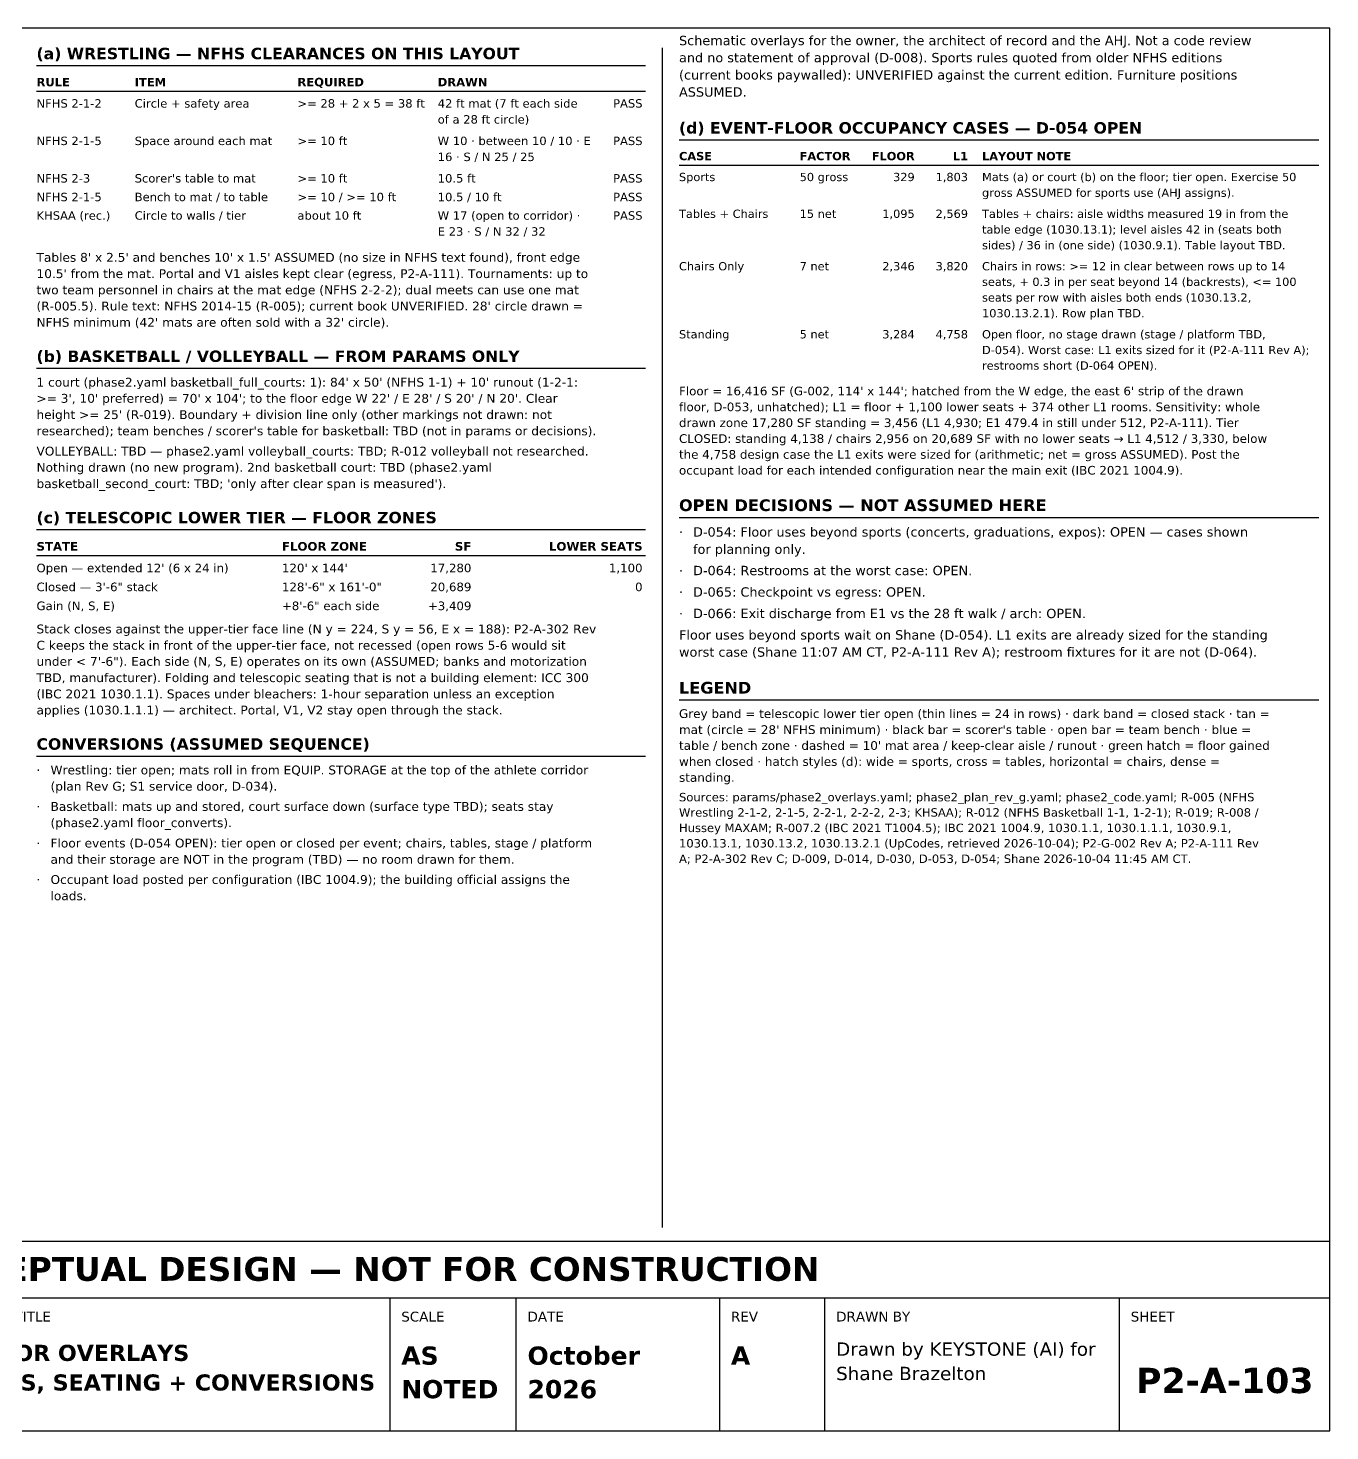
# Model space of a CAD drawing. Header units: inches. Extents: x 0.5 to 16.5, y 0.5 to 10.5.
# Drawn here: x 7.22 to 16.5, y 0.5 to 10.5 of the extents above; entities that cross this region are included whole.
import ezdxf
from ezdxf.enums import TextEntityAlignment as Align

# ---------------------------------------------------------------- set-up
doc = ezdxf.new("R2010")
doc.units = ezdxf.units.IN
doc.header["$MEASUREMENT"] = 0
for name, color, linetype in [('A-ANNO-TEXT', 7, 'Continuous'), ('G-ANNO-TABL', 7, 'Continuous'), ('G-ANNO-TTLB', 7, 'Continuous')]:
    doc.layers.add(name, color=color, linetype=linetype)
doc.styles.add('KS-BOLD', font='DejaVuSans-Bold.ttf')
doc.styles.add('KS-REG', font='DejaVuSans.ttf')

msp = doc.modelspace()

# ---------------------------------------------------------------- linework, layer by layer
at = {"layer": 'A-ANNO-TEXT'}
for p, q in [((11.74, 10.36), (11.74, 1.95)), ((7.28, 10.233), (11.62, 10.233)), ((11.86, 9.703), (16.42, 9.703)), ((7.28, 8.075), (11.62, 8.075)), ((11.86, 7.012), (16.42, 7.012)), ((7.28, 6.925), (11.62, 6.925)), ((11.86, 5.711), (16.42, 5.711)), ((7.28, 5.311), (11.62, 5.311))]:
    msp.add_line(p, q, dxfattribs=at)
at = {"layer": 'G-ANNO-TABL'}
for p, q in [((7.28, 10.05), (11.62, 10.05)), ((11.86, 9.523), (16.42, 9.523)), ((7.28, 6.74), (11.62, 6.74))]:
    msp.add_line(p, q, dxfattribs=at)
at = {"layer": 'G-ANNO-TTLB'}
for p, q in [((0.5, 1.45), (16.5, 1.45)), ((9.8, 0.5), (9.8, 1.45)), ((10.7, 0.5), (10.7, 1.45)), ((12.15, 0.5), (12.15, 1.45)), ((12.9, 0.5), (12.9, 1.45)), ((15, 0.5), (15, 1.45))]:
    msp.add_line(p, q, dxfattribs=at)
for points in [[(0.5, 0.5), (16.5, 0.5), (16.5, 10.5), (0.5, 10.5)], [(0.5, 1.45), (16.5, 1.45), (16.5, 1.85), (0.5, 1.85)]]:
    msp.add_lwpolyline(points, close=True, dxfattribs=at)

# ---------------------------------------------------------------- texts
at = {"layer": 'A-ANNO-TEXT'}
for s, height, style, p in [('Schematic overlays for the owner, the architect of record and the AHJ. Not a code review', 0.06667, 'KS-REG', (11.86, 10.378)), ('(a) WRESTLING — NFHS CLEARANCES ON THIS LAYOUT', 0.08132, 'KS-BOLD', (7.28, 10.278)), ('and no statement of approval (D-008). Sports rules quoted from older NFHS editions', 0.06667, 'KS-REG', (11.86, 10.256)), ('(current books paywalled): UNVERIFIED against the current edition. Furniture positions', 0.06667, 'KS-REG', (11.86, 10.133)), ('ASSUMED.', 0.0667, 'KS-REG', (11.86, 10.011)), ('(d) EVENT-FLOOR OCCUPANCY CASES — D-054 OPEN', 0.08136, 'KS-BOLD', (11.86, 9.748)), ("Tables 8' x 2.5' and benches 10' x 1.5' ASSUMED (no size in NFHS text found), front edge", 0.06313, 'KS-REG', (7.28, 8.834)), ("10.5' from the mat. Portal and V1 aisles kept clear (egress, P2-A-111). Tournaments: up to", 0.06313, 'KS-REG', (7.28, 8.718)), ('two team personnel in chairs at the mat edge (NFHS 2-2-2); dual meets can use one mat', 0.06313, 'KS-REG', (7.28, 8.602)), ("(R-005.5). Rule text: NFHS 2014-15 (R-005); current book UNVERIFIED. 28' circle drawn =", 0.06313, 'KS-REG', (7.28, 8.487)), ("NFHS minimum (42' mats are often sold with a 32' circle).", 0.06313, 'KS-REG', (7.28, 8.371)), ('(b) BASKETBALL / VOLLEYBALL — FROM PARAMS ONLY', 0.08132, 'KS-BOLD', (7.28, 8.12)), ("1 court (phase2.yaml basketball_full_courts: 1): 84' x 50' (NFHS 1-1) + 10' runout (1-2-1:", 0.06313, 'KS-REG', (7.28, 7.944)), ("Floor = 16,416 SF (G-002, 114' x 144'; hatched from the W edge, the east 6' strip of the drawn", 0.06158, 'KS-REG', (11.86, 7.882)), (">= 3', 10' preferred) = 70' x 104'; to the floor edge W 22' / E 28' / S 20' / N 20'. Clear", 0.06313, 'KS-REG', (7.28, 7.829)), ('floor, D-053, unhatched); L1 = floor + 1,100 lower seats + 374 other L1 rooms. Sensitivity: whole', 0.06158, 'KS-REG', (11.86, 7.769)), ("height >= 25' (R-019). Boundary + division line only (other markings not drawn: not", 0.06313, 'KS-REG', (7.28, 7.713)), ('drawn zone 17,280 SF standing = 3,456 (L1 4,930; E1 479.4 in still under 512, P2-A-111). Tier', 0.06158, 'KS-REG', (11.86, 7.656)), ("researched); team benches / scorer's table for basketball: TBD (not in params or decisions).", 0.06313, 'KS-REG', (7.28, 7.597)), ('CLOSED: standing 4,138 / chairs 2,956 on 20,689 SF with no lower seats → L1 4,512 / 3,330, below', 0.06158, 'KS-REG', (11.86, 7.543)), ('VOLLEYBALL: TBD — phase2.yaml volleyball_courts: TBD; R-012 volleyball not researched.', 0.06313, 'KS-REG', (7.28, 7.453)), ('Nothing drawn (no new program). 2nd basketball court: TBD (phase2.yaml', 0.06313, 'KS-REG', (7.28, 7.337)), ('the 4,758 design case the L1 exits were sized for (arithmetic; net = gross ASSUMED). Post the', 0.06158, 'KS-REG', (11.86, 7.43)), ('occupant load for each intended configuration near the main exit (IBC 2021 1004.9).', 0.06158, 'KS-REG', (11.86, 7.317)), ("basketball_second_court: TBD; 'only after clear span is measured').", 0.06313, 'KS-REG', (7.28, 7.221)), ('OPEN DECISIONS — NOT ASSUMED HERE', 0.08362, 'KS-BOLD', (11.86, 7.057)), ('(c) TELESCOPIC LOWER TIER — FLOOR ZONES', 0.08132, 'KS-BOLD', (7.28, 6.97)), ('·', 0.0667, 'KS-REG', (11.86, 6.875)), ('D-054: Floor uses beyond sports (concerts, graduations, expos): OPEN — cases shown', 0.06667, 'KS-REG', (11.96, 6.875)), ('for planning only.', 0.06667, 'KS-REG', (11.96, 6.752)), ('·', 0.0667, 'KS-REG', (11.86, 6.6)), ('D-064: Restrooms at the worst case: OPEN.', 0.06667, 'KS-REG', (11.96, 6.6)), ('D-065: Checkpoint vs egress: OPEN.', 0.06667, 'KS-REG', (11.96, 6.447)), ('·', 0.0667, 'KS-REG', (11.86, 6.447)), ('·', 0.0667, 'KS-REG', (11.86, 6.294)), ('D-066: Exit discharge from E1 vs the 28 ft walk / arch: OPEN.', 0.06667, 'KS-REG', (11.96, 6.294)), ('Stack closes against the upper-tier face line (N y = 224, S y = 56, E x = 188): P2-A-302 Rev', 0.06313, 'KS-REG', (7.28, 6.185)), ('Floor uses beyond sports wait on Shane (D-054). L1 exits are already sized for the standing', 0.06667, 'KS-REG', (11.86, 6.141)), ('C keeps the stack in front of the upper-tier face, not recessed (open rows 5-6 would sit', 0.06313, 'KS-REG', (7.28, 6.069)), ('under < 7\'-6"). Each side (N, S, E) operates on its own (ASSUMED; banks and motorization', 0.06313, 'KS-REG', (7.28, 5.954)), ('worst case (Shane 11:07 AM CT, P2-A-111 Rev A); restroom fixtures for it are not (D-064).', 0.06667, 'KS-REG', (11.86, 6.019)), ('TBD, manufacturer). Folding and telescopic seating that is not a building element: ICC 300', 0.06313, 'KS-REG', (7.28, 5.838)), ('LEGEND', 0.0836, 'KS-BOLD', (11.86, 5.756)), ('(IBC 2021 1030.1.1). Spaces under bleachers: 1-hour separation unless an exception', 0.06313, 'KS-REG', (7.28, 5.722)), ('applies (1030.1.1.1) — architect. Portal, V1, V2 stay open through the stack.', 0.06313, 'KS-REG', (7.28, 5.607)), ('Grey band = telescopic lower tier open (thin lines = 24 in rows) · dark band = closed stack · tan =', 0.06215, 'KS-REG', (11.86, 5.582)), ("mat (circle = 28' NFHS minimum) · black bar = scorer's table · open bar = team bench · blue =", 0.06215, 'KS-REG', (11.86, 5.468)), ('CONVERSIONS (ASSUMED SEQUENCE)', 0.08132, 'KS-BOLD', (7.28, 5.356)), ("table / bench zone · dashed = 10' mat area / keep-clear aisle / runout · green hatch = floor gained", 0.06215, 'KS-REG', (11.86, 5.355)), ('when closed · hatch styles (d): wide = sports, cross = tables, horizontal = chairs, dense =', 0.06215, 'KS-REG', (11.86, 5.241)), ('·', 0.0631, 'KS-REG', (7.28, 5.18)), ('Wrestling: tier open; mats roll in from EQUIP. STORAGE at the top of the athlete corridor', 0.06313, 'KS-REG', (7.38, 5.18)), ('(plan Rev G; S1 service door, D-034).', 0.06313, 'KS-REG', (7.38, 5.064)), ('standing.', 0.0622, 'KS-REG', (11.86, 5.127)), ('Sources: params/phase2_overlays.yaml; phase2_plan_rev_g.yaml; phase2_code.yaml; R-005 (NFHS', 0.05989, 'KS-REG', (11.86, 4.988)), ('·', 0.0631, 'KS-REG', (7.28, 4.92)), ('Basketball: mats up and stored, court surface down (surface type TBD); seats stay', 0.06313, 'KS-REG', (7.38, 4.92)), ('Wrestling 2-1-2, 2-1-5, 2-2-1, 2-2-2, 2-3; KHSAA); R-012 (NFHS Basketball 1-1, 1-2-1); R-019; R-008 /', 0.05989, 'KS-REG', (11.86, 4.879)), ('(phase2.yaml floor_converts).', 0.06313, 'KS-REG', (7.38, 4.804)), ('Hussey MAXAM; R-007.2 (IBC 2021 T1004.5); IBC 2021 1004.9, 1030.1.1, 1030.1.1.1, 1030.9.1,', 0.05989, 'KS-REG', (11.86, 4.769)), ('Floor events (D-054 OPEN): tier open or closed per event; chairs, tables, stage / platform', 0.06313, 'KS-REG', (7.38, 4.659)), ('1030.13.1, 1030.13.2, 1030.13.2.1 (UpCodes, retrieved 2026-10-04); P2-G-002 Rev A; P2-A-111 Rev', 0.05989, 'KS-REG', (11.86, 4.659)), ('·', 0.0631, 'KS-REG', (7.28, 4.659)), ('and their storage are NOT in the program (TBD) — no room drawn for them.', 0.06313, 'KS-REG', (7.38, 4.543)), ('A; P2-A-302 Rev C; D-009, D-014, D-030, D-053, D-054; Shane 2026-10-04 11:45 AM CT.', 0.05989, 'KS-REG', (11.86, 4.549)), ('·', 0.0631, 'KS-REG', (7.28, 4.399)), ('Occupant load posted per configuration (IBC 1004.9); the building official assigns the', 0.06313, 'KS-REG', (7.38, 4.399)), ('loads.', 0.0631, 'KS-REG', (7.38, 4.283))]:
    msp.add_text(s, height=height, dxfattribs=dict(at, style=style)).set_placement(p)
at = {"layer": 'G-ANNO-TABL'}
for s, height, style, p in [('RULE', 0.0599, 'KS-BOLD', (7.28, 10.085)), ('ITEM', 0.0599, 'KS-BOLD', (7.98, 10.085)), ('REQUIRED', 0.0599, 'KS-BOLD', (9.14, 10.085)), ('DRAWN', 0.0599, 'KS-BOLD', (10.14, 10.085)), ('NFHS 2-1-2', 0.0599, 'KS-REG', (7.28, 9.933)), ('Circle + safety area', 0.05992, 'KS-REG', (7.98, 9.933)), ('>= 28 + 2 x 5 = 38 ft', 0.05992, 'KS-REG', (9.14, 9.933)), ('42 ft mat (7 ft each side', 0.05992, 'KS-REG', (10.14, 9.933)), ('of a 28 ft circle)', 0.05992, 'KS-REG', (10.14, 9.819)), ('NFHS 2-1-5', 0.0599, 'KS-REG', (7.28, 9.666)), ('Space around each mat', 0.05992, 'KS-REG', (7.98, 9.666)), ('>= 10 ft', 0.0599, 'KS-REG', (9.14, 9.666)), ('W 10 · between 10 / 10 · E', 0.05992, 'KS-REG', (10.14, 9.666)), ('16 · S / N 25 / 25', 0.05992, 'KS-REG', (10.14, 9.552)), ('CASE', 0.0588, 'KS-BOLD', (11.86, 9.558)), ('FACTOR', 0.0588, 'KS-BOLD', (12.72, 9.558)), ('LAYOUT NOTE', 0.05876, 'KS-BOLD', (14.02, 9.558)), ('NFHS 2-3', 0.0599, 'KS-REG', (7.28, 9.399)), ("Scorer's table to mat", 0.05992, 'KS-REG', (7.98, 9.399)), ('>= 10 ft', 0.0599, 'KS-REG', (9.14, 9.399)), ('10.5 ft', 0.0599, 'KS-REG', (10.14, 9.399)), ('Sports', 0.0588, 'KS-REG', (11.86, 9.409)), ('50 gross', 0.0588, 'KS-REG', (12.72, 9.409)), ('Mats (a) or court (b) on the floor; tier open. Exercise 50', 0.05876, 'KS-REG', (14.02, 9.409)), ('NFHS 2-1-5', 0.0599, 'KS-REG', (7.28, 9.266)), ('Bench to mat / to table', 0.05992, 'KS-REG', (7.98, 9.266)), ('>= 10 / >= 10 ft', 0.05992, 'KS-REG', (9.14, 9.266)), ('10.5 / 10 ft', 0.05992, 'KS-REG', (10.14, 9.266)), ('gross ASSUMED for sports use (AHJ assigns).', 0.05876, 'KS-REG', (14.02, 9.297)), ('Tables + Chairs', 0.05876, 'KS-REG', (11.86, 9.147)), ('15 net', 0.0588, 'KS-REG', (12.72, 9.147)), ('Tables + chairs: aisle widths measured 19 in from the', 0.05876, 'KS-REG', (14.02, 9.147)), ('KHSAA (rec.)', 0.05992, 'KS-REG', (7.28, 9.134)), ('Circle to walls / tier', 0.05992, 'KS-REG', (7.98, 9.134)), ('about 10 ft', 0.05992, 'KS-REG', (9.14, 9.134)), ('W 17 (open to corridor) ·', 0.05992, 'KS-REG', (10.14, 9.134)), ('E 23 · S / N 32 / 32', 0.05992, 'KS-REG', (10.14, 9.02)), ('table edge (1030.13.1); level aisles 42 in (seats both', 0.05876, 'KS-REG', (14.02, 9.035)), ('sides) / 36 in (one side) (1030.9.1). Table layout TBD.', 0.05876, 'KS-REG', (14.02, 8.923)), ('Chairs Only', 0.05876, 'KS-REG', (11.86, 8.773)), ('7 net', 0.0588, 'KS-REG', (12.72, 8.773)), ('Chairs in rows: >= 12 in clear between rows up to 14', 0.05876, 'KS-REG', (14.02, 8.773)), ('seats, + 0.3 in per seat beyond 14 (backrests), <= 100', 0.05876, 'KS-REG', (14.02, 8.662)), ('seats per row with aisles both ends (1030.13.2,', 0.05876, 'KS-REG', (14.02, 8.55)), ('1030.13.2.1). Row plan TBD.', 0.05876, 'KS-REG', (14.02, 8.438)), ('Standing', 0.0588, 'KS-REG', (11.86, 8.288)), ('5 net', 0.0588, 'KS-REG', (12.72, 8.288)), ('Open floor, no stage drawn (stage / platform TBD,', 0.05876, 'KS-REG', (14.02, 8.288)), ('D-054). Worst case: L1 exits sized for it (P2-A-111 Rev A);', 0.05876, 'KS-REG', (14.02, 8.176)), ('restrooms short (D-064 OPEN).', 0.05876, 'KS-REG', (14.02, 8.065)), ('STATE', 0.061, 'KS-BOLD', (7.28, 6.775)), ('FLOOR ZONE', 0.061, 'KS-BOLD', (9.03, 6.775)), ("Open — extended 12' (6 x 24 in)", 0.06099, 'KS-REG', (7.28, 6.621)), ("120' x 144'", 0.06099, 'KS-REG', (9.03, 6.621)), ('Closed — 3\'-6" stack', 0.06099, 'KS-REG', (7.28, 6.486)), ('128\'-6" x 161\'-0"', 0.06099, 'KS-REG', (9.03, 6.486)), ('Gain (N, S, E)', 0.06099, 'KS-REG', (7.28, 6.351)), ('+8\'-6" each side', 0.06099, 'KS-REG', (9.03, 6.351))]:
    msp.add_text(s, height=height, dxfattribs=dict(at, style=style)).set_placement(p)
for s, height, style, p in [('PASS', 0.0599, 'KS-REG', (11.6, 9.933)), ('PASS', 0.0599, 'KS-REG', (11.6, 9.666)), ('FLOOR', 0.0588, 'KS-BOLD', (13.54, 9.558)), ('L1', 0.0588, 'KS-BOLD', (13.92, 9.558)), ('PASS', 0.0599, 'KS-REG', (11.6, 9.399)), ('329', 0.0588, 'KS-REG', (13.54, 9.409)), ('1,803', 0.0588, 'KS-REG', (13.92, 9.409)), ('PASS', 0.0599, 'KS-REG', (11.6, 9.266)), ('1,095', 0.0588, 'KS-REG', (13.54, 9.147)), ('2,569', 0.0588, 'KS-REG', (13.92, 9.147)), ('PASS', 0.0599, 'KS-REG', (11.6, 9.134)), ('2,346', 0.0588, 'KS-REG', (13.54, 8.773)), ('3,820', 0.0588, 'KS-REG', (13.92, 8.773)), ('3,284', 0.0588, 'KS-REG', (13.54, 8.288)), ('4,758', 0.0588, 'KS-REG', (13.92, 8.288)), ('SF', 0.061, 'KS-BOLD', (10.38, 6.775)), ('LOWER SEATS', 0.06099, 'KS-BOLD', (11.6, 6.775)), ('17,280', 0.061, 'KS-REG', (10.38, 6.621)), ('1,100', 0.061, 'KS-REG', (11.6, 6.621)), ('20,689', 0.061, 'KS-REG', (10.38, 6.486)), ('0', 0.061, 'KS-REG', (11.6, 6.486)), ('+3,409', 0.061, 'KS-REG', (10.38, 6.351))]:
    msp.add_text(s, height=height, dxfattribs=dict(at, style=style)).set_placement(p, align=Align.RIGHT)
at = {"layer": 'G-ANNO-TTLB', "style": 'KS-BOLD'}
for s, height, p in [('PRELIMINARY — CONCEPTUAL DESIGN — NOT FOR CONSTRUCTION', 0.17, (8.5, 1.57)), ('P2-A-103', 0.18, (15.75, 0.77))]:
    msp.add_text(s, height=height, dxfattribs=at).set_placement(p, align=Align.CENTER)
at = {"layer": 'G-ANNO-TTLB'}
for s, height, style, p in [('SHEET TITLE', 0.07, 'KS-REG', (6.78, 1.28)), ('SCALE', 0.07, 'KS-REG', (9.88, 1.28)), ('DATE', 0.07, 'KS-REG', (10.78, 1.28)), ('REV', 0.07, 'KS-REG', (12.23, 1.28)), ('DRAWN BY', 0.07, 'KS-REG', (12.98, 1.28)), ('SHEET', 0.07, 'KS-REG', (15.08, 1.28)), ('FLOOR OVERLAYS', 0.115, 'KS-BOLD', (6.78, 0.999)), ('AS', 0.13, 'KS-BOLD', (9.88, 0.972)), ('October', 0.13, 'KS-BOLD', (10.78, 0.972)), ('A', 0.13, 'KS-BOLD', (12.23, 0.972)), ('Drawn by KEYSTONE (AI) for', 0.095, 'KS-REG', (12.98, 1.036)), ('MATS, SEATING + CONVERSIONS', 0.115, 'KS-BOLD', (6.78, 0.788)), ('Shane Brazelton', 0.095, 'KS-REG', (12.98, 0.862)), ('NOTED', 0.13, 'KS-BOLD', (9.88, 0.733)), ('2026', 0.13, 'KS-BOLD', (10.78, 0.733))]:
    msp.add_text(s, height=height, dxfattribs=dict(at, style=style)).set_placement(p)

doc.saveas('drawing.dxf')
